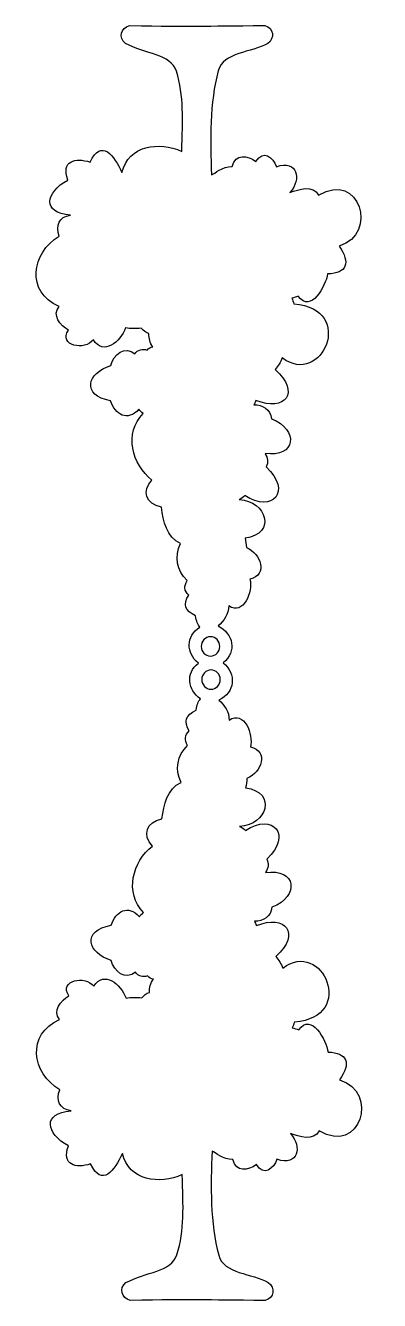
# Model space of a CAD drawing. Header units: centimetres. Extents: x -3.4 to 2.6, y -9.9 to 12.
import ezdxf

# ---------------------------------------------------------------- set-up
doc = ezdxf.new("R2010")
doc.units = ezdxf.units.CM
doc.header["$MEASUREMENT"] = 0
doc.layers.add('Layer 1', color=7, linetype='Continuous')

msp = doc.modelspace()

# ---------------------------------------------------------------- linework, layer by layer
at = {"layer": 'Layer 1', "color": 56}
for points, knots in [([(0.68375, 11.99054), (-0.43999, 11.98153), (-0.48176, 11.97116), (-1.63218, 11.98889), (-1.63218, 11.98889), (-1.77772, 11.94887), (-1.82746, 11.78266), (-1.70163, 11.68379), (-1.70163, 11.68379), (-1.36856, 11.50175), (-0.92323, 11.50202), (-0.82933, 11.20671), (-0.82933, 11.20671), (-0.69527, 10.78513), (-0.72373, 10.3775), (-0.73673, 9.83418), (-0.73673, 9.83418), (-1.12883, 10.00958), (-1.65223, 9.93949), (-1.76282, 9.46955), (-1.76282, 9.46955), (-1.89376, 9.76171), (-2.11404, 10.06221), (-2.3077, 9.6498), (-2.3077, 9.6498), (-2.55715, 9.73449), (-2.80875, 9.67016), (-2.68886, 9.34305), (-2.68886, 9.34305), (-3.07132, 9.13084), (-3.13992, 8.773), (-2.64256, 8.74195), (-2.64256, 8.74195), (-2.84035, 8.71382), (-2.90251, 8.56234), (-2.83604, 8.37897), (-2.83604, 8.37897), (-3.31307, 8.09522), (-3.41311, 7.42375), (-2.83853, 7.1776), (-2.83853, 7.1776), (-2.96392, 7.02894), (-2.81541, 6.85144), (-2.67978, 6.76998), (-2.67978, 6.76998), (-2.85641, 6.50367), (-2.39371, 6.4118), (-2.25149, 6.60627), (-2.25149, 6.60627), (-2.07649, 6.32751), (-1.79021, 6.56991), (-1.7, 6.80967), (-1.7, 6.80967), (-1.61539, 6.79524), (-1.52442, 6.79077), (-1.43046, 6.80306), (-1.43046, 6.80306), (-1.39198, 6.76465), (-1.35313, 6.72656), (-1.29982, 6.71046), (-1.29982, 6.71046), (-1.29887, 6.63048), (-1.28652, 6.54637), (-1.23119, 6.48474), (-1.23119, 6.48474), (-1.26995, 6.47801), (-1.30608, 6.45711), (-1.33124, 6.42686), (-1.33124, 6.42686), (-1.40333, 6.45945), (-1.49726, 6.43198), (-1.54043, 6.36568), (-1.54043, 6.36568), (-1.70692, 6.51429), (-1.91194, 6.35126), (-1.95301, 6.16228), (-1.95301, 6.16228), (-2.36237, 6.04308), (-2.45946, 5.64727), (-1.95632, 5.56035), (-1.95632, 5.56035), (-1.87756, 5.32381), (-1.66529, 5.19401), (-1.47263, 5.41648), (-1.47263, 5.41648), (-1.45351, 5.38847), (-1.43021, 5.3622), (-1.39904, 5.34041), (-1.39904, 5.34041), (-1.73206, 5.00817), (-1.58819, 4.4665), (-1.24856, 4.2027), (-1.24856, 4.2027), (-1.42757, 4.01385), (-1.35336, 3.79422), (-1.0865, 3.73472), (-1.0865, 3.73472), (-1.05423, 3.49474), (-0.99529, 3.22972), (-0.75908, 3.11212), (-0.75908, 3.11212), (-0.86514, 2.89135), (-0.8249, 2.65245), (-0.6458, 2.47877), (-0.6458, 2.47877), (-0.70105, 2.39414), (-0.69786, 2.2964), (-0.61686, 2.23155), (-0.61686, 2.23155), (-0.71828, 2.07816), (-0.68259, 1.95274), (-0.49945, 1.87684), (-0.49945, 1.87684), (-0.48955, 1.78451), (-0.46299, 1.72158), (-0.42586, 1.68171), (-0.42586, 1.68171), (-0.66862, 1.53154), (-0.66373, 1.23547), (-0.45314, 1.06325), (-0.45314, 1.06325), (-0.67476, 0.89047), (-0.63559, 0.60422), (-0.41676, 0.45223), (-0.41676, 0.45223), (-0.45389, 0.41236), (-0.48044, 0.34943), (-0.49035, 0.2571), (-0.49035, 0.2571), (-0.67349, 0.1812), (-0.70918, 0.05578), (-0.60776, -0.09761), (-0.60776, -0.09761), (-0.68876, -0.16246), (-0.69195, -0.2602), (-0.6367, -0.34483), (-0.6367, -0.34483), (-0.81579, -0.51851), (-0.85603, -0.7574), (-0.74998, -0.97818), (-0.74998, -0.97818), (-0.98619, -1.09578), (-1.04513, -1.3608), (-1.0774, -1.60078), (-1.0774, -1.60078), (-1.34426, -1.66028), (-1.41846, -1.87991), (-1.23946, -2.06876), (-1.23946, -2.06876), (-1.57909, -2.33256), (-1.72296, -2.87423), (-1.38994, -3.20647), (-1.38994, -3.20647), (-1.4211, -3.22825), (-1.44441, -3.25453), (-1.46353, -3.28254), (-1.46353, -3.28254), (-1.6562, -3.06007), (-1.86846, -3.18987), (-1.94722, -3.42641), (-1.94722, -3.42641), (-2.45036, -3.51332), (-2.35327, -3.90914), (-1.94391, -4.02834), (-1.94391, -4.02834), (-1.90283, -4.21732), (-1.69781, -4.38035), (-1.53132, -4.23174), (-1.53132, -4.23174), (-1.48815, -4.29804), (-1.39422, -4.32551), (-1.32214, -4.29292), (-1.32214, -4.29292), (-1.29698, -4.32316), (-1.26085, -4.34407), (-1.22209, -4.3508), (-1.22209, -4.3508), (-1.27742, -4.41243), (-1.28977, -4.49654), (-1.29071, -4.57652), (-1.29071, -4.57652), (-1.34402, -4.59262), (-1.38287, -4.63071), (-1.42135, -4.66912), (-1.42135, -4.66912), (-1.51532, -4.65684), (-1.60629, -4.6613), (-1.69089, -4.67573), (-1.69089, -4.67573), (-1.7811, -4.43597), (-2.06738, -4.19357), (-2.24238, -4.47233), (-2.24238, -4.47233), (-2.3846, -4.27786), (-2.84731, -4.36973), (-2.67067, -4.63604), (-2.67067, -4.63604), (-2.8063, -4.71751), (-2.95481, -4.895), (-2.82942, -5.04366), (-2.82942, -5.04366), (-3.40401, -5.28981), (-3.30397, -5.96128), (-2.82693, -6.24503), (-2.82693, -6.24503), (-2.8934, -6.42839), (-2.83124, -6.57987), (-2.63345, -6.60801), (-2.63345, -6.60801), (-3.13082, -6.63906), (-3.06222, -6.9969), (-2.67975, -7.20911), (-2.67975, -7.20911), (-2.79963, -7.53622), (-2.54804, -7.60055), (-2.29859, -7.51586), (-2.29859, -7.51586), (-2.10493, -7.92828), (-1.88465, -7.62777), (-1.75371, -7.33561), (-1.75371, -7.33561), (-1.64312, -7.80555), (-1.11973, -7.87564), (-0.72762, -7.70024), (-0.72762, -7.70024), (-0.71463, -8.24355), (-0.68617, -8.65118), (-0.82022, -9.07277), (-0.82022, -9.07277), (-0.91412, -9.36807), (-1.35945, -9.36781), (-1.69252, -9.54985), (-1.69252, -9.54985), (-1.81834, -9.64872), (-1.76861, -9.81493), (-1.62307, -9.85495), (-1.62307, -9.85495), (-0.47265, -9.83723), (-0.43088, -9.8476), (0.69286, -9.8566), (0.69286, -9.8566), (0.85002, -9.81382), (0.86666, -9.63709), (0.7433, -9.54571), (0.7433, -9.54571), (0.46937, -9.39313), (-0.01959, -9.40149), (-0.10502, -9.07938), (-0.10502, -9.07938), (-0.24869, -8.53768), (-0.2453, -7.88674), (-0.21829, -7.2951), (-0.21829, -7.2951), (-0.16261, -7.32009), (-0.03924, -7.44185), (0.13724, -7.44227), (0.13724, -7.44227), (0.1927, -7.6639), (0.39438, -7.63604), (0.54238, -7.52743), (0.54238, -7.52743), (0.66666, -7.73162), (0.8348, -7.60159), (0.89295, -7.43731), (0.89295, -7.43731), (1.25575, -7.56098), (1.3294, -7.22317), (1.12529, -6.99413), (1.12529, -6.99413), (1.27683, -7.05166), (1.51977, -7.13136), (1.61643, -6.95196), (1.61643, -6.95196), (2.31882, -7.37061), (2.64891, -6.28806), (1.96617, -6.0747), (1.96617, -6.0747), (2.17002, -5.79596), (2.09555, -5.60351), (1.77021, -5.60093), (1.77021, -5.60093), (1.73659, -5.39361), (1.48226, -4.91515), (1.26668, -5.21976), (1.26668, -5.21976), (1.22973, -5.20456), (1.1933, -5.19189), (1.15589, -5.18338), (1.15589, -5.18338), (1.17143, -5.15178), (1.1827, -5.12009), (1.19144, -5.0883), (1.19144, -5.0883), (2.27396, -5.00165), (1.66301, -3.63997), (0.99135, -4.16226), (0.99135, -4.16226), (0.96568, -4.08569), (0.92216, -4.02142), (0.87229, -3.96465), (0.87229, -3.96465), (1.31475, -3.56544), (1.03487, -3.23117), (0.54156, -3.433), (0.54156, -3.433), (0.53109, -3.40633), (0.51831, -3.38099), (0.50601, -3.35528), (0.50601, -3.35528), (0.66421, -3.36338), (0.78775, -3.27534), (0.80697, -3.11881), (0.80697, -3.11881), (1.29065, -2.93032), (1.22317, -2.44066), (0.69783, -2.5235), (0.69783, -2.5235), (0.74396, -2.4506), (0.7585, -2.369), (0.71933, -2.29199), (0.71933, -2.29199), (1.16148, -1.88115), (0.82793, -1.4922), (0.35305, -1.80168), (0.35305, -1.80168), (0.3274, -1.76713), (0.29074, -1.74961), (0.25383, -1.73223), (0.25383, -1.73223), (0.72022, -1.71327), (0.9041, -1.14782), (0.35636, -1.0716), (0.35636, -1.0716), (0.36542, -1.01914), (0.37458, -0.96677), (0.37868, -0.91202), (0.37868, -0.91202), (0.63353, -0.79885), (0.7552, -0.44859), (0.43821, -0.36714), (0.43821, -0.36714), (0.49575, -0.16484), (0.33139, 0.26471), (0.07524, 0.08679), (0.07524, 0.08679), (0.07341, 0.22476), (-0.00529, 0.35306), (-0.10335, 0.43075), (-0.10335, 0.43075), (0.17928, 0.55667), (0.20083, 0.88389), (-0.02811, 1.06988), (-0.02811, 1.06988), (0.21335, 1.25917), (0.14338, 1.57059), (-0.11245, 1.70323), (-0.11245, 1.70323), (-0.01438, 1.78092), (0.06432, 1.90921), (0.06614, 2.04719), (0.06614, 2.04719), (0.3223, 1.86927), (0.48666, 2.29882), (0.42912, 2.50112), (0.42912, 2.50112), (0.7461, 2.58256), (0.62444, 2.93283), (0.36959, 3.046), (0.36959, 3.046), (0.36549, 3.10074), (0.35632, 3.15312), (0.34726, 3.20558), (0.34726, 3.20558), (0.895, 3.2818), (0.71113, 3.84725), (0.24473, 3.86621), (0.24473, 3.86621), (0.28164, 3.88359), (0.3183, 3.90111), (0.34395, 3.93566), (0.34395, 3.93566), (0.81883, 3.62617), (1.15238, 4.01513), (0.71023, 4.42597), (0.71023, 4.42597), (0.74941, 4.50298), (0.73487, 4.58458), (0.68873, 4.65748), (0.68873, 4.65748), (1.21408, 4.57464), (1.28155, 5.06431), (0.79787, 5.25279), (0.79787, 5.25279), (0.77865, 5.40932), (0.65511, 5.49736), (0.49691, 5.48926), (0.49691, 5.48926), (0.50922, 5.51497), (0.52199, 5.54031), (0.53246, 5.56698), (0.53246, 5.56698), (1.02578, 5.36514), (1.30565, 5.69942), (0.86319, 6.09863), (0.86319, 6.09863), (0.91306, 6.1554), (0.95658, 6.21967), (0.98225, 6.29624), (0.98225, 6.29624), (1.65391, 5.77395), (2.26486, 7.13563), (1.18234, 7.22228), (1.18234, 7.22228), (1.1736, 7.25407), (1.16232, 7.28576), (1.14679, 7.31736), (1.14679, 7.31736), (1.1842, 7.32587), (1.22064, 7.33854), (1.25758, 7.35374), (1.25758, 7.35374), (1.47317, 7.04913), (1.7275, 7.52758), (1.76112, 7.73491), (1.76112, 7.73491), (2.08646, 7.73749), (2.16093, 7.92994), (1.95708, 8.20868), (1.95708, 8.20868), (2.63981, 8.42204), (2.30973, 9.50459), (1.60733, 9.08594), (1.60733, 9.08594), (1.51067, 9.26534), (1.26773, 9.18564), (1.1162, 9.12811), (1.1162, 9.12811), (1.32032, 9.35715), (1.24667, 9.69496), (0.88386, 9.57129), (0.88386, 9.57129), (0.82571, 9.73557), (0.65757, 9.8656), (0.53329, 9.66141), (0.53329, 9.66141), (0.38529, 9.77002), (0.18361, 9.79788), (0.12815, 9.57625), (0.12815, 9.57625), (-0.04834, 9.57582), (-0.17171, 9.45406), (-0.22739, 9.42908), (-0.22739, 9.42908), (-0.2544, 10.02072), (-0.25778, 10.67166), (-0.11411, 11.21336), (-0.11411, 11.21336), (-0.02868, 11.53547), (0.46028, 11.52711), (0.73421, 11.67969), (0.73421, 11.67969), (0.85758, 11.77106), (0.84093, 11.9478), (0.68378, 11.99058), (0.68378, 11.99058), (0.68378, 11.99058), (0.68375, 11.99054), (0.68375, 11.99054)], [0, 0, 0, 0, 0.00847458, 0.00847458, 0.00847458, 0.00847458, 0.01694915, 0.01694915, 0.01694915, 0.01694915, 0.02542373, 0.02542373, 0.02542373, 0.02542373, 0.03389831, 0.03389831, 0.03389831, 0.03389831, 0.04237288, 0.04237288, 0.04237288, 0.04237288, 0.05084746, 0.05084746, 0.05084746, 0.05084746, 0.05932203, 0.05932203, 0.05932203, 0.05932203, 0.06779661, 0.06779661, 0.06779661, 0.06779661, 0.07627119, 0.07627119, 0.07627119, 0.07627119, 0.08474576, 0.08474576, 0.08474576, 0.08474576, 0.09322034, 0.09322034, 0.09322034, 0.09322034, 0.10169492, 0.10169492, 0.10169492, 0.10169492, 0.11016949, 0.11016949, 0.11016949, 0.11016949, 0.11864407, 0.11864407, 0.11864407, 0.11864407, 0.12711864, 0.12711864, 0.12711864, 0.12711864, 0.13559322, 0.13559322, 0.13559322, 0.13559322, 0.1440678, 0.1440678, 0.1440678, 0.1440678, 0.15254237, 0.15254237, 0.15254237, 0.15254237, 0.16101695, 0.16101695, 0.16101695, 0.16101695, 0.16949153, 0.16949153, 0.16949153, 0.16949153, 0.1779661, 0.1779661, 0.1779661, 0.1779661, 0.18644068, 0.18644068, 0.18644068, 0.18644068, 0.19491525, 0.19491525, 0.19491525, 0.19491525, 0.20338983, 0.20338983, 0.20338983, 0.20338983, 0.21186441, 0.21186441, 0.21186441, 0.21186441, 0.22033898, 0.22033898, 0.22033898, 0.22033898, 0.22881356, 0.22881356, 0.22881356, 0.22881356, 0.23728814, 0.23728814, 0.23728814, 0.23728814, 0.24576271, 0.24576271, 0.24576271, 0.24576271, 0.25423729, 0.25423729, 0.25423729, 0.25423729, 0.26271186, 0.26271186, 0.26271186, 0.26271186, 0.27118644, 0.27118644, 0.27118644, 0.27118644, 0.27966102, 0.27966102, 0.27966102, 0.27966102, 0.28813559, 0.28813559, 0.28813559, 0.28813559, 0.29661017, 0.29661017, 0.29661017, 0.29661017, 0.30508475, 0.30508475, 0.30508475, 0.30508475, 0.31355932, 0.31355932, 0.31355932, 0.31355932, 0.3220339, 0.3220339, 0.3220339, 0.3220339, 0.33050847, 0.33050847, 0.33050847, 0.33050847, 0.33898305, 0.33898305, 0.33898305, 0.33898305, 0.34745763, 0.34745763, 0.34745763, 0.34745763, 0.3559322, 0.3559322, 0.3559322, 0.3559322, 0.36440678, 0.36440678, 0.36440678, 0.36440678, 0.37288136, 0.37288136, 0.37288136, 0.37288136, 0.38135593, 0.38135593, 0.38135593, 0.38135593, 0.38983051, 0.38983051, 0.38983051, 0.38983051, 0.39830508, 0.39830508, 0.39830508, 0.39830508, 0.40677966, 0.40677966, 0.40677966, 0.40677966, 0.41525424, 0.41525424, 0.41525424, 0.41525424, 0.42372881, 0.42372881, 0.42372881, 0.42372881, 0.43220339, 0.43220339, 0.43220339, 0.43220339, 0.44067797, 0.44067797, 0.44067797, 0.44067797, 0.44915254, 0.44915254, 0.44915254, 0.44915254, 0.45762712, 0.45762712, 0.45762712, 0.45762712, 0.46610169, 0.46610169, 0.46610169, 0.46610169, 0.47457627, 0.47457627, 0.47457627, 0.47457627, 0.48305085, 0.48305085, 0.48305085, 0.48305085, 0.49152542, 0.49152542, 0.49152542, 0.49152542, 0.5, 0.5, 0.5, 0.5, 0.50847458, 0.50847458, 0.50847458, 0.50847458, 0.51694915, 0.51694915, 0.51694915, 0.51694915, 0.52542373, 0.52542373, 0.52542373, 0.52542373, 0.53389831, 0.53389831, 0.53389831, 0.53389831, 0.54237288, 0.54237288, 0.54237288, 0.54237288, 0.55084746, 0.55084746, 0.55084746, 0.55084746, 0.55932203, 0.55932203, 0.55932203, 0.55932203, 0.56779661, 0.56779661, 0.56779661, 0.56779661, 0.57627119, 0.57627119, 0.57627119, 0.57627119, 0.58474576, 0.58474576, 0.58474576, 0.58474576, 0.59322034, 0.59322034, 0.59322034, 0.59322034, 0.60169492, 0.60169492, 0.60169492, 0.60169492, 0.61016949, 0.61016949, 0.61016949, 0.61016949, 0.61864407, 0.61864407, 0.61864407, 0.61864407, 0.62711864, 0.62711864, 0.62711864, 0.62711864, 0.63559322, 0.63559322, 0.63559322, 0.63559322, 0.6440678, 0.6440678, 0.6440678, 0.6440678, 0.65254237, 0.65254237, 0.65254237, 0.65254237, 0.66101695, 0.66101695, 0.66101695, 0.66101695, 0.66949153, 0.66949153, 0.66949153, 0.66949153, 0.6779661, 0.6779661, 0.6779661, 0.6779661, 0.68644068, 0.68644068, 0.68644068, 0.68644068, 0.69491525, 0.69491525, 0.69491525, 0.69491525, 0.70338983, 0.70338983, 0.70338983, 0.70338983, 0.71186441, 0.71186441, 0.71186441, 0.71186441, 0.72033898, 0.72033898, 0.72033898, 0.72033898, 0.72881356, 0.72881356, 0.72881356, 0.72881356, 0.73728814, 0.73728814, 0.73728814, 0.73728814, 0.74576271, 0.74576271, 0.74576271, 0.74576271, 0.75423729, 0.75423729, 0.75423729, 0.75423729, 0.76271186, 0.76271186, 0.76271186, 0.76271186, 0.77118644, 0.77118644, 0.77118644, 0.77118644, 0.77966102, 0.77966102, 0.77966102, 0.77966102, 0.78813559, 0.78813559, 0.78813559, 0.78813559, 0.79661017, 0.79661017, 0.79661017, 0.79661017, 0.80508475, 0.80508475, 0.80508475, 0.80508475, 0.81355932, 0.81355932, 0.81355932, 0.81355932, 0.8220339, 0.8220339, 0.8220339, 0.8220339, 0.83050847, 0.83050847, 0.83050847, 0.83050847, 0.83898305, 0.83898305, 0.83898305, 0.83898305, 0.84745763, 0.84745763, 0.84745763, 0.84745763, 0.8559322, 0.8559322, 0.8559322, 0.8559322, 0.86440678, 0.86440678, 0.86440678, 0.86440678, 0.87288136, 0.87288136, 0.87288136, 0.87288136, 0.88135593, 0.88135593, 0.88135593, 0.88135593, 0.88983051, 0.88983051, 0.88983051, 0.88983051, 0.89830508, 0.89830508, 0.89830508, 0.89830508, 0.90677966, 0.90677966, 0.90677966, 0.90677966, 0.91525424, 0.91525424, 0.91525424, 0.91525424, 0.92372881, 0.92372881, 0.92372881, 0.92372881, 0.93220339, 0.93220339, 0.93220339, 0.93220339, 0.94067797, 0.94067797, 0.94067797, 0.94067797, 0.94915254, 0.94915254, 0.94915254, 0.94915254, 0.95762712, 0.95762712, 0.95762712, 0.95762712, 0.96610169, 0.96610169, 0.96610169, 0.96610169, 0.97457627, 0.97457627, 0.97457627, 0.97457627, 0.98305085, 0.98305085, 0.98305085, 0.98305085, 1, 1, 1, 1]), ([(-0.24477, 1.51634), (-0.1571, 1.51634), (-0.08602, 1.4423), (-0.08602, 1.35098), (-0.08602, 1.35098), (-0.08602, 1.25965), (-0.1571, 1.18562), (-0.24477, 1.18562), (-0.24477, 1.18562), (-0.33244, 1.18562), (-0.40352, 1.25966), (-0.40352, 1.35098), (-0.40352, 1.35098), (-0.40352, 1.44231), (-0.33244, 1.51634), (-0.24477, 1.51634)], [0, 0, 0, 0, 0.2, 0.2, 0.2, 0.2, 0.4, 0.4, 0.4, 0.4, 0.6, 0.6, 0.6, 0.6, 1, 1, 1, 1]), ([(-0.23567, 0.94832), (-0.148, 0.94832), (-0.07692, 0.87428), (-0.07692, 0.78296), (-0.07692, 0.78296), (-0.07692, 0.69163), (-0.148, 0.6176), (-0.23567, 0.6176), (-0.23567, 0.6176), (-0.32334, 0.6176), (-0.39442, 0.69164), (-0.39442, 0.78296), (-0.39442, 0.78296), (-0.39442, 0.87429), (-0.32334, 0.94832), (-0.23567, 0.94832)], [0, 0, 0, 0, 0.2, 0.2, 0.2, 0.2, 0.4, 0.4, 0.4, 0.4, 0.6, 0.6, 0.6, 0.6, 1, 1, 1, 1])]:
    msp.add_open_spline(points, degree=3, knots=knots, dxfattribs=at)

doc.saveas('drawing.dxf')
